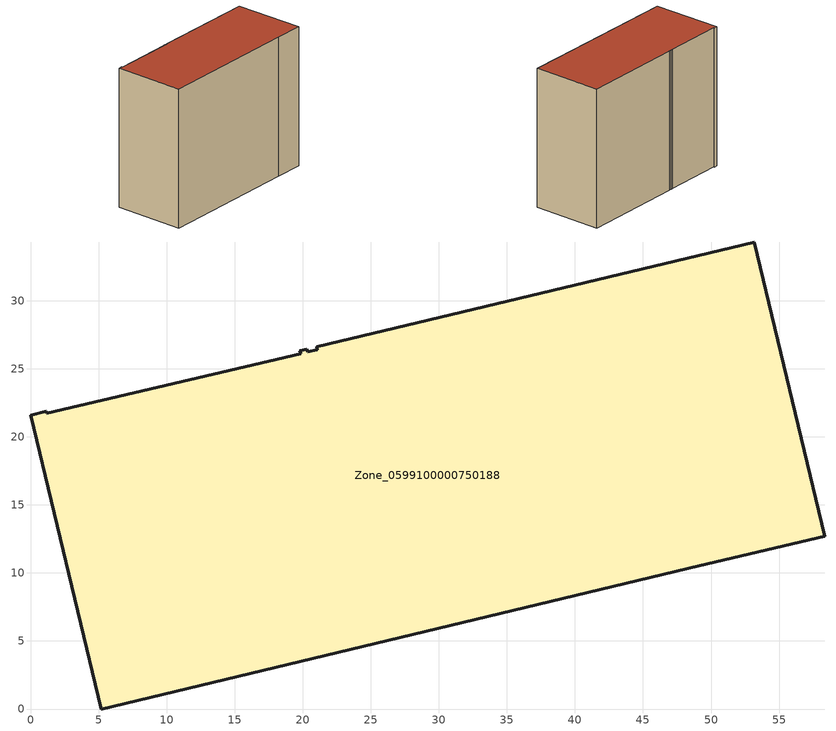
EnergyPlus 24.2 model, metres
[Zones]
Zone_0599100000750188
 floor ground (C_G): 19.76,26.32 20.3,26.45 20.35,26.25 21.07,26.42 21.02,26.63 53.18,34.33 58.36,12.7 49.15,10.51 5.17,0 0,21.6 1.15,21.87 1.18,21.75 19.84,26.13 z3.56
 wall outside (C_F): 5.17,0 49.15,10.51 58.36,12.7 53.18,34.33 21.02,26.63 21.07,26.42 20.35,26.25 20.3,26.45 19.76,26.32 19.84,26.13 1.18,21.75 1.15,21.87 0,21.6 5.17,0 z3.56:47.79
 roof outside (C_R): 20.3,26.45 19.76,26.32 19.84,26.13 1.18,21.75 1.15,21.87 0,21.6 5.17,0 49.15,10.51 58.36,12.7 53.18,34.33 21.02,26.63 21.07,26.42 20.35,26.25 z47.79
[BUILDING]
Pand.0599100000750188: North Axis=0; Terrain=City; Loads Convergence Tolerance Value=0.04; Temperature Convergence Tolerance Value=0.4; Solar Distribution=FullExterior; Maximum Number of Warmup Days=25; Minimum Number of Warmup Days=1
[Site:Location]
Rotterdam.The.Hague.AP_ZH_NLD Design_Conditions: Latitude=51.96; Longitude=4.45; Time Zone=1; Elevation=-4.5
[SITE:GROUNDTEMPERATURE:BUILDINGSURFACE]
18, 18, 18, 18, 18, 18, 18, 18, 18, 18, 18, 18
[MATERIAL] Thermal Absorptance=0.9; Solar Absorptance=0.7; Visible Absorptance=0.7
Name | Roughness | Thickness | Conductivity | Density | Specific Heat
G.TI.1992-2005 | MediumSmooth | 0.15 | 0.06 | 540 | 1210
F.TI.1992-2005 | Rough | 0.3 | 0.12 | 1920 | 840
R.TI.1992-2005 | MediumRough | 0.2 | 0.08 | 1500 | 1000
[CONSTRUCTION]
C_G: G.TI.1992-2005
C_F: F.TI.1992-2005
C_R: R.TI.1992-2005
[ZONE]
Zone_0599100000750188: Type=1; Multiplier=1; Ceiling Height=Autocalculate; Volume=Autocalculate; Floor Area=autocalculate; Part of Total Floor Area=Yes
[ZONEINFILTRATION:DESIGNFLOWRATE]
Infil_Zone_0599100000750188: Zone or ZoneList or Space or SpaceList=Zone_0599100000750188; Schedule=AlwaysOn; Design Flow Rate Calculation Method=Flow/Area; Flow Rate per Floor Area=0.0015; Constant Term Coefficient=1; Temperature Term Coefficient=0; Velocity Term Coefficient=0; Velocity Squared Term Coefficient=0
[HVACTEMPLATE:ZONE:IDEALLOADSAIRSYSTEM]
Zone_0599100000750188: Maximum Heating Supply Air Temperature=50; Minimum Cooling Supply Air Temperature=13; Maximum Heating Supply Air Humidity Ratio=0.0156; Minimum Cooling Supply Air Humidity Ratio=0.0077; Heating Limit=NoLimit; Cooling Limit=NoLimit; Dehumidification Control Type=ConstantSensibleHeatRatio; Cooling Sensible Heat Ratio=0.7; Dehumidification Setpoint=60; Humidification Control Type=None; Humidification Setpoint=30; Outdoor Air Method=None; Outdoor Air Flow Rate per Person=0.00944; Outdoor Air Flow Rate per Zone Floor Area=0; Outdoor Air Flow Rate per Zone=0; Demand Controlled Ventilation Type=None; Outdoor Air Economizer Type=NoEconomizer; Heat Recovery Type=None; Sensible Heat Recovery Effectiveness=0.7; Latent Heat Recovery Effectiveness=0.65
[ZONECONTROL:THERMOSTAT]
ThermostatControl_Zone_0599100000750188: Zone or ZoneList=Zone_0599100000750188; Control Type Schedule=DualSetpointControlType; Control 1=Thermostat_Zone_0599100000750188; Temperature Difference Between Cutout And Setpoint=0
[THERMOSTATSETPOINT:DUALSETPOINT]
Thermostat_Zone_0599100000750188: Heating Setpoint Temperature Schedule=HeatingSetpoint_Zone_0599100000750188; Cooling Setpoint Temperature Schedule=CoolingSetpoint_Zone_0599100000750188
[SCHEDULE:COMPACT]
HeatingSetpoint_Zone_0599100000750188: Through: 12/31, For: AllDays, Until: 24:00, 21
CoolingSetpoint_Zone_0599100000750188: Through: 12/31, For: AllDays, Until: 24:00, 24
DualSetpointControlType: Through: 12/31, For: AllDays, Until: 24:00, 4
AlwaysOn: Through: 12/31, For: AllDays, Until: 24:00, 1
